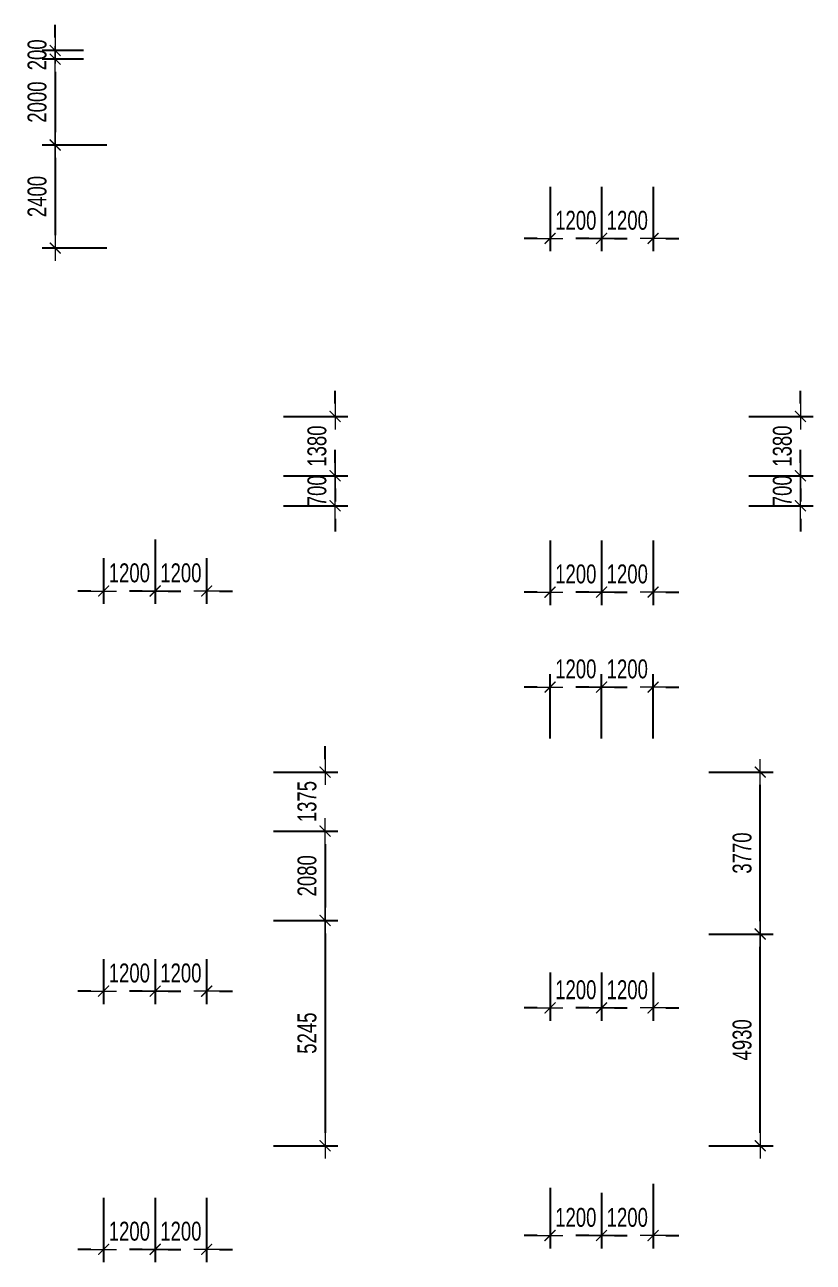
# Model space of a CAD drawing. Header units: millimetres. Extents: x -270655 to 676466, y -1281 to 105022.
# Drawn here: x 158112 to 176482, y 53288 to 82100 of the extents above; entities that cross this region are included whole.
import ezdxf

# ---------------------------------------------------------------- set-up
doc = ezdxf.new("R2010")
doc.units = ezdxf.units.MM
doc.layers.get('Defpoints').update_dxf_attribs({"color": 151, "lineweight": 9})
doc.layers.add('NDC_S_DIM', color=1, linetype='Continuous', lineweight=15)
doc.styles.add('NDC_DIM', font='', dxfattribs={"width": 0.75})
doc.styles.get('NDC_DIM').set_extended_font_data('Dotum')
doc.dimstyles.new('NDC_dim_200', dxfattribs={"dimscale": 200, "dimtxt": 2.2, "dimasz": 1.5, "dimexe": 1.5, "dimexo": 2.5, "dimgap": 1, "dimtad": 1, "dimdec": 0, "dimzin": 0, "dimdsep": 46, "dimtxsty": 'NDC_DIM', "dimblk": 'DIMMARK', "dimcen": 0.09, "dimdle": 1.2, "dimclrd": 1, "dimclre": 1, "dimclrt": 3, "dimadec": 0, "dimazin": 0, "dimtfac": 1, "dimtdec": 0, "dimtix": 1, "dimtofl": 0, "dimtmove": 0, "dimatfit": 3, "dimfxl": 6, "dimfxlon": 1, "dimtolj": 1, "dimtzin": 0, "dimarcsym": 0})

# ---------------------------------------------------------------- blocks, each defined once
blk = doc.blocks.new('DIMMARK')
at = {"layer": 'NDC_S_DIM', "color": 1}
blk.add_line((-1.5, 0), (1, 0), dxfattribs=at)
at = {"layer": 'NDC_S_DIM', "color": 2, "const_width": 0.1}
blk.add_lwpolyline([(-0.424, -0.424), (0.424, 0.424)], dxfattribs=at)
blk = doc.blocks.new('*D229')
at = {"layer": 'Defpoints', "color": 0, "transparency": 16777216}
for p in [(161000, 64700), (165110, 64700), (161000, 63325)]:
    blk.add_point(p, dxfattribs=at)
at = {"layer": 'NDC_S_DIM', "color": 1, "lineweight": -2, "transparency": 16777216}
for p, q in [((165110, 65000), (165110, 65300)), ((163910, 64700), (165410, 64700)), ((163910, 63325), (165410, 63325)), ((165110, 63025), (165110, 62725))]:
    blk.add_line(p, q, dxfattribs=at)
at = {"layer": 'NDC_S_DIM', "color": 1, "lineweight": -2, "transparency": 16777216, "xscale": 300, "yscale": 300, "zscale": 300}
for p, rotation in [((165110, 64700), 270), ((165110, 63325), 90)]:
    blk.add_blockref('DIMMARK', p, dxfattribs=dict(at, rotation=rotation))
at = {"layer": 'NDC_S_DIM', "color": 3, "transparency": 16777216, "insert": (164689, 64013), "char_height": 440, "attachment_point": 5, "rotation": 90, "style": 'NDC_DIM'}
blk.add_mtext('\\A1;1375', dxfattribs=at)
blk = doc.blocks.new('*D230')
at = {"layer": 'Defpoints', "color": 0, "transparency": 16777216}
for p in [(161000, 63325), (162200, 61245), (165110, 61245)]:
    blk.add_point(p, dxfattribs=at)
at = {"layer": 'NDC_S_DIM', "color": 1, "lineweight": -2, "transparency": 16777216}
for p, q in [((163910, 63325), (165410, 63325)), ((165110, 63025), (165110, 61545)), ((163910, 61245), (165410, 61245))]:
    blk.add_line(p, q, dxfattribs=at)
at = {"layer": 'NDC_S_DIM', "color": 1, "lineweight": -2, "transparency": 16777216, "xscale": 300, "yscale": 300, "zscale": 300}
for p, rotation in [((165110, 63325), 90), ((165110, 61245), 270)]:
    blk.add_blockref('DIMMARK', p, dxfattribs=dict(at, rotation=rotation))
at = {"layer": 'NDC_S_DIM', "color": 3, "transparency": 16777216, "insert": (164689, 62285), "char_height": 440, "attachment_point": 5, "rotation": 90, "style": 'NDC_DIM'}
blk.add_mtext('\\A1;2080', dxfattribs=at)
blk = doc.blocks.new('*D222')
at = {"layer": 'Defpoints', "color": 0, "transparency": 16777216}
for p in [(162200, 61245), (161000, 56000), (165110, 56000)]:
    blk.add_point(p, dxfattribs=at)
at = {"layer": 'NDC_S_DIM', "color": 1, "lineweight": -2, "transparency": 16777216}
for p, q in [((163910, 61245), (165410, 61245)), ((165110, 60945), (165110, 56300)), ((163910, 56000), (165410, 56000))]:
    blk.add_line(p, q, dxfattribs=at)
at = {"layer": 'NDC_S_DIM', "color": 1, "lineweight": -2, "transparency": 16777216, "xscale": 300, "yscale": 300, "zscale": 300}
for p, rotation in [((165110, 61245), 90), ((165110, 56000), 270)]:
    blk.add_blockref('DIMMARK', p, dxfattribs=dict(at, rotation=rotation))
at = {"layer": 'NDC_S_DIM', "color": 3, "transparency": 16777216, "insert": (164689, 58622), "char_height": 440, "attachment_point": 5, "rotation": 90, "style": 'NDC_DIM'}
blk.add_mtext('\\A1;5245', dxfattribs=at)
blk = doc.blocks.new('*D223')
at = {"layer": 'Defpoints', "color": 0, "transparency": 16777216}
for p in [(171400, 60930), (175247, 60930), (171550, 56000)]:
    blk.add_point(p, dxfattribs=at)
at = {"layer": 'NDC_S_DIM', "color": 1, "lineweight": -2, "transparency": 16777216}
for p, q in [((174047, 60930), (175547, 60930)), ((175247, 56300), (175247, 60630)), ((174047, 56000), (175547, 56000))]:
    blk.add_line(p, q, dxfattribs=at)
at = {"layer": 'NDC_S_DIM', "color": 1, "lineweight": -2, "transparency": 16777216, "xscale": 300, "yscale": 300, "zscale": 300}
for p, rotation in [((175247, 60930), 90), ((175247, 56000), 270)]:
    blk.add_blockref('DIMMARK', p, dxfattribs=dict(at, rotation=rotation))
at = {"layer": 'NDC_S_DIM', "color": 3, "transparency": 16777216, "insert": (174826, 58465), "char_height": 440, "attachment_point": 5, "rotation": 90, "style": 'NDC_DIM'}
blk.add_mtext('\\A1;4930', dxfattribs=at)
blk = doc.blocks.new('*D224')
at = {"layer": 'Defpoints', "color": 0, "transparency": 16777216}
for p in [(171400, 64700), (175247, 64700), (171400, 60930)]:
    blk.add_point(p, dxfattribs=at)
at = {"layer": 'NDC_S_DIM', "color": 1, "lineweight": -2, "transparency": 16777216}
for p, q in [((174047, 64700), (175547, 64700)), ((175247, 61230), (175247, 64400)), ((174047, 60930), (175547, 60930))]:
    blk.add_line(p, q, dxfattribs=at)
at = {"layer": 'NDC_S_DIM', "color": 1, "lineweight": -2, "transparency": 16777216, "xscale": 300, "yscale": 300, "zscale": 300}
for p, rotation in [((175247, 64700), 90), ((175247, 60930), 270)]:
    blk.add_blockref('DIMMARK', p, dxfattribs=dict(at, rotation=rotation))
at = {"layer": 'NDC_S_DIM', "color": 3, "transparency": 16777216, "insert": (174826, 62815), "char_height": 440, "attachment_point": 5, "rotation": 90, "style": 'NDC_DIM'}
blk.add_mtext('\\A1;3770', dxfattribs=at)
blk = doc.blocks.new('*D576')
at = {"layer": 'Defpoints', "color": 0, "transparency": 16777216}
for p in [(161150, 70808), (159950, 70179), (161150, 68916)]:
    blk.add_point(p, dxfattribs=at)
at = {"layer": 'NDC_S_DIM', "color": 1, "lineweight": -2, "transparency": 16777216}
for p, q in [((161150, 70116), (161150, 68616)), ((159950, 69679), (159950, 68616)), ((159650, 68916), (159350, 68916)), ((161450, 68916), (161750, 68916))]:
    blk.add_line(p, q, dxfattribs=at)
at = {"layer": 'NDC_S_DIM', "color": 1, "lineweight": -2, "transparency": 16777216, "xscale": 300, "yscale": 300, "zscale": 300}
blk.add_blockref('DIMMARK', (159950, 68916), dxfattribs=at)
at = {"layer": 'NDC_S_DIM', "color": 1, "lineweight": -2, "transparency": 16777216, "xscale": 300, "yscale": 300, "zscale": 300, "rotation": 180}
blk.add_blockref('DIMMARK', (161150, 68916), dxfattribs=at)
at = {"layer": 'NDC_S_DIM', "color": 3, "transparency": 16777216, "insert": (160550, 69336), "char_height": 440, "attachment_point": 5, "style": 'NDC_DIM'}
blk.add_mtext('\\A1;1200', dxfattribs=at)
blk = doc.blocks.new('*D577')
at = {"layer": 'Defpoints', "color": 0, "transparency": 16777216}
for p in [(161150, 70808), (162350, 70179), (162350, 68916)]:
    blk.add_point(p, dxfattribs=at)
at = {"layer": 'NDC_S_DIM', "color": 1, "lineweight": -2, "transparency": 16777216}
for p, q in [((161150, 70116), (161150, 68616)), ((162350, 69679), (162350, 68616)), ((160850, 68916), (160550, 68916)), ((162650, 68916), (162950, 68916))]:
    blk.add_line(p, q, dxfattribs=at)
at = {"layer": 'NDC_S_DIM', "color": 1, "lineweight": -2, "transparency": 16777216, "xscale": 300, "yscale": 300, "zscale": 300}
blk.add_blockref('DIMMARK', (161150, 68916), dxfattribs=at)
at = {"layer": 'NDC_S_DIM', "color": 1, "lineweight": -2, "transparency": 16777216, "xscale": 300, "yscale": 300, "zscale": 300, "rotation": 180}
blk.add_blockref('DIMMARK', (162350, 68916), dxfattribs=at)
at = {"layer": 'NDC_S_DIM', "color": 3, "transparency": 16777216, "insert": (161750, 69336), "char_height": 440, "attachment_point": 5, "style": 'NDC_DIM'}
blk.add_mtext('\\A1;1200', dxfattribs=at)
blk = doc.blocks.new('*D578')
at = {"layer": 'Defpoints', "color": 0, "transparency": 16777216}
for p in [(170350, 70783), (171550, 70783), (171550, 68890)]:
    blk.add_point(p, dxfattribs=at)
at = {"layer": 'NDC_S_DIM', "color": 1, "lineweight": -2, "transparency": 16777216}
for p, q in [((170350, 70090), (170350, 68590)), ((171550, 70090), (171550, 68590)), ((170050, 68890), (169750, 68890)), ((171850, 68890), (172150, 68890))]:
    blk.add_line(p, q, dxfattribs=at)
at = {"layer": 'NDC_S_DIM', "color": 1, "lineweight": -2, "transparency": 16777216, "xscale": 300, "yscale": 300, "zscale": 300}
blk.add_blockref('DIMMARK', (170350, 68890), dxfattribs=at)
at = {"layer": 'NDC_S_DIM', "color": 1, "lineweight": -2, "transparency": 16777216, "xscale": 300, "yscale": 300, "zscale": 300, "rotation": 180}
blk.add_blockref('DIMMARK', (171550, 68890), dxfattribs=at)
at = {"layer": 'NDC_S_DIM', "color": 3, "transparency": 16777216, "insert": (170950, 69311), "char_height": 440, "attachment_point": 5, "style": 'NDC_DIM'}
blk.add_mtext('\\A1;1200', dxfattribs=at)
blk = doc.blocks.new('*D579')
at = {"layer": 'Defpoints', "color": 0, "transparency": 16777216}
for p in [(171550, 70783), (172750, 70783), (172750, 68890)]:
    blk.add_point(p, dxfattribs=at)
at = {"layer": 'NDC_S_DIM', "color": 1, "lineweight": -2, "transparency": 16777216}
for p, q in [((171550, 70090), (171550, 68590)), ((172750, 70090), (172750, 68590)), ((171250, 68890), (170950, 68890)), ((173050, 68890), (173350, 68890))]:
    blk.add_line(p, q, dxfattribs=at)
at = {"layer": 'NDC_S_DIM', "color": 1, "lineweight": -2, "transparency": 16777216, "xscale": 300, "yscale": 300, "zscale": 300}
blk.add_blockref('DIMMARK', (171550, 68890), dxfattribs=at)
at = {"layer": 'NDC_S_DIM', "color": 1, "lineweight": -2, "transparency": 16777216, "xscale": 300, "yscale": 300, "zscale": 300, "rotation": 180}
blk.add_blockref('DIMMARK', (172750, 68890), dxfattribs=at)
at = {"layer": 'NDC_S_DIM', "color": 3, "transparency": 16777216, "insert": (172150, 69311), "char_height": 440, "attachment_point": 5, "style": 'NDC_DIM'}
blk.add_mtext('\\A1;1200', dxfattribs=at)
blk = doc.blocks.new('*D582')
at = {"layer": 'Defpoints', "color": 0, "transparency": 16777216}
for p in [(170350, 79017), (171550, 79017), (171550, 77125)]:
    blk.add_point(p, dxfattribs=at)
at = {"layer": 'NDC_S_DIM', "color": 1, "lineweight": -2, "transparency": 16777216}
for p, q in [((170350, 78325), (170350, 76825)), ((171550, 78325), (171550, 76825)), ((170050, 77125), (169750, 77125)), ((171850, 77125), (172150, 77125))]:
    blk.add_line(p, q, dxfattribs=at)
at = {"layer": 'NDC_S_DIM', "color": 1, "lineweight": -2, "transparency": 16777216, "xscale": 300, "yscale": 300, "zscale": 300}
blk.add_blockref('DIMMARK', (170350, 77125), dxfattribs=at)
at = {"layer": 'NDC_S_DIM', "color": 1, "lineweight": -2, "transparency": 16777216, "xscale": 300, "yscale": 300, "zscale": 300, "rotation": 180}
blk.add_blockref('DIMMARK', (171550, 77125), dxfattribs=at)
at = {"layer": 'NDC_S_DIM', "color": 3, "transparency": 16777216, "insert": (170950, 77545), "char_height": 440, "attachment_point": 5, "style": 'NDC_DIM'}
blk.add_mtext('\\A1;1200', dxfattribs=at)
blk = doc.blocks.new('*D583')
at = {"layer": 'Defpoints', "color": 0, "transparency": 16777216}
for p in [(171550, 79017), (172750, 79017), (172750, 77125)]:
    blk.add_point(p, dxfattribs=at)
at = {"layer": 'NDC_S_DIM', "color": 1, "lineweight": -2, "transparency": 16777216}
for p, q in [((171550, 78325), (171550, 76825)), ((172750, 78325), (172750, 76825)), ((171250, 77125), (170950, 77125)), ((173050, 77125), (173350, 77125))]:
    blk.add_line(p, q, dxfattribs=at)
at = {"layer": 'NDC_S_DIM', "color": 1, "lineweight": -2, "transparency": 16777216, "xscale": 300, "yscale": 300, "zscale": 300}
blk.add_blockref('DIMMARK', (171550, 77125), dxfattribs=at)
at = {"layer": 'NDC_S_DIM', "color": 1, "lineweight": -2, "transparency": 16777216, "xscale": 300, "yscale": 300, "zscale": 300, "rotation": 180}
blk.add_blockref('DIMMARK', (172750, 77125), dxfattribs=at)
at = {"layer": 'NDC_S_DIM', "color": 3, "transparency": 16777216, "insert": (172150, 77545), "char_height": 440, "attachment_point": 5, "style": 'NDC_DIM'}
blk.add_mtext('\\A1;1200', dxfattribs=at)
blk = doc.blocks.new('*D594')
at = {"layer": 'Defpoints', "color": 0, "transparency": 16777216}
for p in [(171550, 66679), (170350, 64787), (171550, 64787)]:
    blk.add_point(p, dxfattribs=at)
at = {"layer": 'NDC_S_DIM', "color": 1, "lineweight": -2, "transparency": 16777216}
for p, q in [((170350, 65479), (170350, 66979)), ((171550, 65479), (171550, 66979)), ((170050, 66679), (169750, 66679)), ((171850, 66679), (172150, 66679))]:
    blk.add_line(p, q, dxfattribs=at)
at = {"layer": 'NDC_S_DIM', "color": 1, "lineweight": -2, "transparency": 16777216, "xscale": 300, "yscale": 300, "zscale": 300}
blk.add_blockref('DIMMARK', (170350, 66679), dxfattribs=at)
at = {"layer": 'NDC_S_DIM', "color": 1, "lineweight": -2, "transparency": 16777216, "xscale": 300, "yscale": 300, "zscale": 300, "rotation": 180}
blk.add_blockref('DIMMARK', (171550, 66679), dxfattribs=at)
at = {"layer": 'NDC_S_DIM', "color": 3, "transparency": 16777216, "insert": (170950, 67100), "char_height": 440, "attachment_point": 5, "style": 'NDC_DIM'}
blk.add_mtext('\\A1;1200', dxfattribs=at)
blk = doc.blocks.new('*D595')
at = {"layer": 'Defpoints', "color": 0, "transparency": 16777216}
for p in [(172750, 66679), (171550, 64787), (172750, 64787)]:
    blk.add_point(p, dxfattribs=at)
at = {"layer": 'NDC_S_DIM', "color": 1, "lineweight": -2, "transparency": 16777216}
for p, q in [((171550, 65479), (171550, 66979)), ((172750, 65479), (172750, 66979)), ((171250, 66679), (170950, 66679)), ((173050, 66679), (173350, 66679))]:
    blk.add_line(p, q, dxfattribs=at)
at = {"layer": 'NDC_S_DIM', "color": 1, "lineweight": -2, "transparency": 16777216, "xscale": 300, "yscale": 300, "zscale": 300}
blk.add_blockref('DIMMARK', (171550, 66679), dxfattribs=at)
at = {"layer": 'NDC_S_DIM', "color": 1, "lineweight": -2, "transparency": 16777216, "xscale": 300, "yscale": 300, "zscale": 300, "rotation": 180}
blk.add_blockref('DIMMARK', (172750, 66679), dxfattribs=at)
at = {"layer": 'NDC_S_DIM', "color": 3, "transparency": 16777216, "insert": (172150, 67100), "char_height": 440, "attachment_point": 5, "style": 'NDC_DIM'}
blk.add_mtext('\\A1;1200', dxfattribs=at)
blk = doc.blocks.new('*D710')
at = {"layer": 'Defpoints', "color": 0, "transparency": 16777216}
for p in [(159950, 60846), (161150, 60846), (161150, 59600)]:
    blk.add_point(p, dxfattribs=at)
at = {"layer": 'NDC_S_DIM', "color": 1, "lineweight": -2, "transparency": 16777216}
for p, q in [((159950, 60346), (159950, 59300)), ((161150, 60346), (161150, 59300)), ((159650, 59600), (159350, 59600)), ((161450, 59600), (161750, 59600))]:
    blk.add_line(p, q, dxfattribs=at)
at = {"layer": 'NDC_S_DIM', "color": 1, "lineweight": -2, "transparency": 16777216, "xscale": 300, "yscale": 300, "zscale": 300}
blk.add_blockref('DIMMARK', (159950, 59600), dxfattribs=at)
at = {"layer": 'NDC_S_DIM', "color": 1, "lineweight": -2, "transparency": 16777216, "xscale": 300, "yscale": 300, "zscale": 300, "rotation": 180}
blk.add_blockref('DIMMARK', (161150, 59600), dxfattribs=at)
at = {"layer": 'NDC_S_DIM', "color": 3, "transparency": 16777216, "insert": (160550, 60020), "char_height": 440, "attachment_point": 5, "style": 'NDC_DIM'}
blk.add_mtext('\\A1;1200', dxfattribs=at)
blk = doc.blocks.new('*D711')
at = {"layer": 'Defpoints', "color": 0, "transparency": 16777216}
for p in [(161150, 60846), (162350, 60846), (162350, 59600)]:
    blk.add_point(p, dxfattribs=at)
at = {"layer": 'NDC_S_DIM', "color": 1, "lineweight": -2, "transparency": 16777216}
for p, q in [((161150, 60346), (161150, 59300)), ((162350, 60346), (162350, 59300)), ((160850, 59600), (160550, 59600)), ((162650, 59600), (162950, 59600))]:
    blk.add_line(p, q, dxfattribs=at)
at = {"layer": 'NDC_S_DIM', "color": 1, "lineweight": -2, "transparency": 16777216, "xscale": 300, "yscale": 300, "zscale": 300}
blk.add_blockref('DIMMARK', (161150, 59600), dxfattribs=at)
at = {"layer": 'NDC_S_DIM', "color": 1, "lineweight": -2, "transparency": 16777216, "xscale": 300, "yscale": 300, "zscale": 300, "rotation": 180}
blk.add_blockref('DIMMARK', (162350, 59600), dxfattribs=at)
at = {"layer": 'NDC_S_DIM', "color": 3, "transparency": 16777216, "insert": (161750, 60020), "char_height": 440, "attachment_point": 5, "style": 'NDC_DIM'}
blk.add_mtext('\\A1;1200', dxfattribs=at)
blk = doc.blocks.new('*D712')
at = {"layer": 'Defpoints', "color": 0, "transparency": 16777216}
for p in [(170350, 55523), (171550, 55403), (170350, 53910)]:
    blk.add_point(p, dxfattribs=at)
at = {"layer": 'NDC_S_DIM', "color": 1, "lineweight": -2, "transparency": 16777216}
for p, q in [((170350, 55023), (170350, 53610)), ((171550, 54903), (171550, 53610)), ((170050, 53910), (169750, 53910)), ((171850, 53910), (172150, 53910))]:
    blk.add_line(p, q, dxfattribs=at)
at = {"layer": 'NDC_S_DIM', "color": 1, "lineweight": -2, "transparency": 16777216, "xscale": 300, "yscale": 300, "zscale": 300}
blk.add_blockref('DIMMARK', (170350, 53910), dxfattribs=at)
at = {"layer": 'NDC_S_DIM', "color": 1, "lineweight": -2, "transparency": 16777216, "xscale": 300, "yscale": 300, "zscale": 300, "rotation": 180}
blk.add_blockref('DIMMARK', (171550, 53910), dxfattribs=at)
at = {"layer": 'NDC_S_DIM', "color": 3, "transparency": 16777216, "insert": (170950, 54330), "char_height": 440, "attachment_point": 5, "style": 'NDC_DIM'}
blk.add_mtext('\\A1;1200', dxfattribs=at)
blk = doc.blocks.new('*D713')
at = {"layer": 'Defpoints', "color": 0, "transparency": 16777216}
for p in [(170350, 60533), (171550, 60533), (171550, 59209)]:
    blk.add_point(p, dxfattribs=at)
at = {"layer": 'NDC_S_DIM', "color": 1, "lineweight": -2, "transparency": 16777216}
for p, q in [((170350, 60033), (170350, 58909)), ((171550, 60033), (171550, 58909)), ((170050, 59209), (169750, 59209)), ((171850, 59209), (172150, 59209))]:
    blk.add_line(p, q, dxfattribs=at)
at = {"layer": 'NDC_S_DIM', "color": 1, "lineweight": -2, "transparency": 16777216, "xscale": 300, "yscale": 300, "zscale": 300}
blk.add_blockref('DIMMARK', (170350, 59209), dxfattribs=at)
at = {"layer": 'NDC_S_DIM', "color": 1, "lineweight": -2, "transparency": 16777216, "xscale": 300, "yscale": 300, "zscale": 300, "rotation": 180}
blk.add_blockref('DIMMARK', (171550, 59209), dxfattribs=at)
at = {"layer": 'NDC_S_DIM', "color": 3, "transparency": 16777216, "insert": (170950, 59629), "char_height": 440, "attachment_point": 5, "style": 'NDC_DIM'}
blk.add_mtext('\\A1;1200', dxfattribs=at)
blk = doc.blocks.new('*D714')
at = {"layer": 'Defpoints', "color": 0, "transparency": 16777216}
for p in [(171550, 60533), (172750, 60533), (172750, 59209)]:
    blk.add_point(p, dxfattribs=at)
at = {"layer": 'NDC_S_DIM', "color": 1, "lineweight": -2, "transparency": 16777216}
for p, q in [((171550, 60033), (171550, 58909)), ((172750, 60033), (172750, 58909)), ((171250, 59209), (170950, 59209)), ((173050, 59209), (173350, 59209))]:
    blk.add_line(p, q, dxfattribs=at)
at = {"layer": 'NDC_S_DIM', "color": 1, "lineweight": -2, "transparency": 16777216, "xscale": 300, "yscale": 300, "zscale": 300}
blk.add_blockref('DIMMARK', (171550, 59209), dxfattribs=at)
at = {"layer": 'NDC_S_DIM', "color": 1, "lineweight": -2, "transparency": 16777216, "xscale": 300, "yscale": 300, "zscale": 300, "rotation": 180}
blk.add_blockref('DIMMARK', (172750, 59209), dxfattribs=at)
at = {"layer": 'NDC_S_DIM', "color": 3, "transparency": 16777216, "insert": (172150, 59629), "char_height": 440, "attachment_point": 5, "style": 'NDC_DIM'}
blk.add_mtext('\\A1;1200', dxfattribs=at)
blk = doc.blocks.new('*D724')
at = {"layer": 'Defpoints', "color": 0, "transparency": 16777216}
for p in [(172546, 71600), (176182, 71600), (172750, 70900)]:
    blk.add_point(p, dxfattribs=at)
at = {"layer": 'NDC_S_DIM', "color": 1, "lineweight": -2, "transparency": 16777216}
for p, q in [((176182, 71900), (176182, 72200)), ((174982, 71600), (176482, 71600)), ((174982, 70900), (176482, 70900)), ((176182, 70600), (176182, 70300))]:
    blk.add_line(p, q, dxfattribs=at)
at = {"layer": 'NDC_S_DIM', "color": 1, "lineweight": -2, "transparency": 16777216, "xscale": 300, "yscale": 300, "zscale": 300}
for p, rotation in [((176182, 71600), 270), ((176182, 70900), 90)]:
    blk.add_blockref('DIMMARK', p, dxfattribs=dict(at, rotation=rotation))
at = {"layer": 'NDC_S_DIM', "color": 3, "transparency": 16777216, "insert": (175762, 71250), "char_height": 440, "attachment_point": 5, "rotation": 90, "style": 'NDC_DIM'}
blk.add_mtext('\\A1;700', dxfattribs=at)
blk = doc.blocks.new('*D725')
at = {"layer": 'Defpoints', "color": 0, "transparency": 16777216}
for p in [(171720, 72980), (176182, 72980), (172546, 71600)]:
    blk.add_point(p, dxfattribs=at)
at = {"layer": 'NDC_S_DIM', "color": 1, "lineweight": -2, "transparency": 16777216}
for p, q in [((176182, 73280), (176182, 73580)), ((174982, 72980), (176482, 72980)), ((174982, 71600), (176482, 71600)), ((176182, 71300), (176182, 71000))]:
    blk.add_line(p, q, dxfattribs=at)
at = {"layer": 'NDC_S_DIM', "color": 1, "lineweight": -2, "transparency": 16777216, "xscale": 300, "yscale": 300, "zscale": 300}
for p, rotation in [((176182, 72980), 270), ((176182, 71600), 90)]:
    blk.add_blockref('DIMMARK', p, dxfattribs=dict(at, rotation=rotation))
at = {"layer": 'NDC_S_DIM', "color": 3, "transparency": 16777216, "insert": (175762, 72290), "char_height": 440, "attachment_point": 5, "rotation": 90, "style": 'NDC_DIM'}
blk.add_mtext('\\A1;1380', dxfattribs=at)
blk = doc.blocks.new('*D726')
at = {"layer": 'Defpoints', "color": 0, "transparency": 16777216}
for p in [(162237, 71600), (165342, 71600), (162350, 70900)]:
    blk.add_point(p, dxfattribs=at)
at = {"layer": 'NDC_S_DIM', "color": 1, "lineweight": -2, "transparency": 16777216}
for p, q in [((165342, 71900), (165342, 72200)), ((164142, 71600), (165642, 71600)), ((164142, 70900), (165642, 70900)), ((165342, 70600), (165342, 70300))]:
    blk.add_line(p, q, dxfattribs=at)
at = {"layer": 'NDC_S_DIM', "color": 1, "lineweight": -2, "transparency": 16777216, "xscale": 300, "yscale": 300, "zscale": 300}
for p, rotation in [((165342, 71600), 270), ((165342, 70900), 90)]:
    blk.add_blockref('DIMMARK', p, dxfattribs=dict(at, rotation=rotation))
at = {"layer": 'NDC_S_DIM', "color": 3, "transparency": 16777216, "insert": (164921, 71250), "char_height": 440, "attachment_point": 5, "rotation": 90, "style": 'NDC_DIM'}
blk.add_mtext('\\A1;700', dxfattribs=at)
blk = doc.blocks.new('*D727')
at = {"layer": 'Defpoints', "color": 0, "transparency": 16777216}
for p in [(161550, 72980), (165342, 72980), (162237, 71600)]:
    blk.add_point(p, dxfattribs=at)
at = {"layer": 'NDC_S_DIM', "color": 1, "lineweight": -2, "transparency": 16777216}
for p, q in [((165342, 73280), (165342, 73580)), ((164142, 72980), (165642, 72980)), ((164142, 71600), (165642, 71600)), ((165342, 71300), (165342, 71000))]:
    blk.add_line(p, q, dxfattribs=at)
at = {"layer": 'NDC_S_DIM', "color": 1, "lineweight": -2, "transparency": 16777216, "xscale": 300, "yscale": 300, "zscale": 300}
for p, rotation in [((165342, 72980), 270), ((165342, 71600), 90)]:
    blk.add_blockref('DIMMARK', p, dxfattribs=dict(at, rotation=rotation))
at = {"layer": 'NDC_S_DIM', "color": 3, "transparency": 16777216, "insert": (164921, 72290), "char_height": 440, "attachment_point": 5, "rotation": 90, "style": 'NDC_DIM'}
blk.add_mtext('\\A1;1380', dxfattribs=at)
blk = doc.blocks.new('*D738')
at = {"layer": 'Defpoints', "color": 0, "transparency": 16777216}
for p in [(172750, 55803), (171550, 55113), (171550, 53910)]:
    blk.add_point(p, dxfattribs=at)
at = {"layer": 'NDC_S_DIM', "color": 1, "lineweight": -2, "transparency": 16777216}
for p, q in [((172750, 55110), (172750, 53610)), ((171550, 54613), (171550, 53610)), ((171250, 53910), (170950, 53910)), ((173050, 53910), (173350, 53910))]:
    blk.add_line(p, q, dxfattribs=at)
at = {"layer": 'NDC_S_DIM', "color": 1, "lineweight": -2, "transparency": 16777216, "xscale": 300, "yscale": 300, "zscale": 300}
blk.add_blockref('DIMMARK', (171550, 53910), dxfattribs=at)
at = {"layer": 'NDC_S_DIM', "color": 1, "lineweight": -2, "transparency": 16777216, "xscale": 300, "yscale": 300, "zscale": 300, "rotation": 180}
blk.add_blockref('DIMMARK', (172750, 53910), dxfattribs=at)
at = {"layer": 'NDC_S_DIM', "color": 3, "transparency": 16777216, "insert": (172150, 54330), "char_height": 440, "attachment_point": 5, "style": 'NDC_DIM'}
blk.add_mtext('\\A1;1200', dxfattribs=at)
blk = doc.blocks.new('*D739')
at = {"layer": 'Defpoints', "color": 0, "transparency": 16777216}
for p in [(159950, 56000), (161150, 56000), (161150, 53588)]:
    blk.add_point(p, dxfattribs=at)
at = {"layer": 'NDC_S_DIM', "color": 1, "lineweight": -2, "transparency": 16777216}
for p, q in [((159950, 54788), (159950, 53288)), ((161150, 54788), (161150, 53288)), ((159650, 53588), (159350, 53588)), ((161450, 53588), (161750, 53588))]:
    blk.add_line(p, q, dxfattribs=at)
at = {"layer": 'NDC_S_DIM', "color": 1, "lineweight": -2, "transparency": 16777216, "xscale": 300, "yscale": 300, "zscale": 300}
blk.add_blockref('DIMMARK', (159950, 53588), dxfattribs=at)
at = {"layer": 'NDC_S_DIM', "color": 1, "lineweight": -2, "transparency": 16777216, "xscale": 300, "yscale": 300, "zscale": 300, "rotation": 180}
blk.add_blockref('DIMMARK', (161150, 53588), dxfattribs=at)
at = {"layer": 'NDC_S_DIM', "color": 3, "transparency": 16777216, "insert": (160550, 54008), "char_height": 440, "attachment_point": 5, "style": 'NDC_DIM'}
blk.add_mtext('\\A1;1200', dxfattribs=at)
blk = doc.blocks.new('*D740')
at = {"layer": 'Defpoints', "color": 0, "transparency": 16777216}
for p in [(161150, 56000), (162350, 55925), (162350, 53588)]:
    blk.add_point(p, dxfattribs=at)
at = {"layer": 'NDC_S_DIM', "color": 1, "lineweight": -2, "transparency": 16777216}
for p, q in [((161150, 54788), (161150, 53288)), ((162350, 54788), (162350, 53288)), ((160850, 53588), (160550, 53588)), ((162650, 53588), (162950, 53588))]:
    blk.add_line(p, q, dxfattribs=at)
at = {"layer": 'NDC_S_DIM', "color": 1, "lineweight": -2, "transparency": 16777216, "xscale": 300, "yscale": 300, "zscale": 300}
blk.add_blockref('DIMMARK', (161150, 53588), dxfattribs=at)
at = {"layer": 'NDC_S_DIM', "color": 1, "lineweight": -2, "transparency": 16777216, "xscale": 300, "yscale": 300, "zscale": 300, "rotation": 180}
blk.add_blockref('DIMMARK', (162350, 53588), dxfattribs=at)
at = {"layer": 'NDC_S_DIM', "color": 3, "transparency": 16777216, "insert": (161750, 54008), "char_height": 440, "attachment_point": 5, "style": 'NDC_DIM'}
blk.add_mtext('\\A1;1200', dxfattribs=at)
blk = doc.blocks.new('*D833')
at = {"layer": 'Defpoints', "color": 0, "transparency": 16777216}
for p in [(158822, 81300), (159984, 81500), (159984, 81300)]:
    blk.add_point(p, dxfattribs=at)
at = {"layer": 'NDC_S_DIM', "color": 1, "lineweight": -2, "transparency": 16777216}
for p, q in [((158822, 81800), (158822, 82100)), ((159484, 81500), (158522, 81500)), ((159484, 81300), (158522, 81300)), ((158822, 81000), (158822, 80700))]:
    blk.add_line(p, q, dxfattribs=at)
at = {"layer": 'NDC_S_DIM', "color": 1, "lineweight": -2, "transparency": 16777216, "xscale": 300, "yscale": 300, "zscale": 300}
for p, rotation in [((158822, 81500), 270), ((158822, 81300), 90)]:
    blk.add_blockref('DIMMARK', p, dxfattribs=dict(at, rotation=rotation))
at = {"layer": 'NDC_S_DIM', "color": 3, "transparency": 16777216, "insert": (158401, 81400), "char_height": 440, "attachment_point": 5, "rotation": 90, "style": 'NDC_DIM'}
blk.add_mtext('\\A1;200', dxfattribs=at)
blk = doc.blocks.new('*D834')
at = {"layer": 'Defpoints', "color": 0, "transparency": 16777216}
for p in [(159984, 81300), (158822, 79300), (160607, 79300)]:
    blk.add_point(p, dxfattribs=at)
at = {"layer": 'NDC_S_DIM', "color": 1, "lineweight": -2, "transparency": 16777216}
for p, q in [((159484, 81300), (158522, 81300)), ((158822, 81000), (158822, 79600)), ((160022, 79300), (158522, 79300))]:
    blk.add_line(p, q, dxfattribs=at)
at = {"layer": 'NDC_S_DIM', "color": 1, "lineweight": -2, "transparency": 16777216, "xscale": 300, "yscale": 300, "zscale": 300}
for p, rotation in [((158822, 81300), 90), ((158822, 79300), 270)]:
    blk.add_blockref('DIMMARK', p, dxfattribs=dict(at, rotation=rotation))
at = {"layer": 'NDC_S_DIM', "color": 3, "transparency": 16777216, "insert": (158401, 80300), "char_height": 440, "attachment_point": 5, "rotation": 90, "style": 'NDC_DIM'}
blk.add_mtext('\\A1;2000', dxfattribs=at)
blk = doc.blocks.new('*D835')
at = {"layer": 'Defpoints', "color": 0, "transparency": 16777216}
for p in [(160607, 79300), (158822, 76900), (160607, 76900)]:
    blk.add_point(p, dxfattribs=at)
at = {"layer": 'NDC_S_DIM', "color": 1, "lineweight": -2, "transparency": 16777216}
for p, q in [((160022, 79300), (158522, 79300)), ((158822, 79000), (158822, 77200)), ((160022, 76900), (158522, 76900))]:
    blk.add_line(p, q, dxfattribs=at)
at = {"layer": 'NDC_S_DIM', "color": 1, "lineweight": -2, "transparency": 16777216, "xscale": 300, "yscale": 300, "zscale": 300}
for p, rotation in [((158822, 79300), 90), ((158822, 76900), 270)]:
    blk.add_blockref('DIMMARK', p, dxfattribs=dict(at, rotation=rotation))
at = {"layer": 'NDC_S_DIM', "color": 3, "transparency": 16777216, "insert": (158401, 78100), "char_height": 440, "attachment_point": 5, "rotation": 90, "style": 'NDC_DIM'}
blk.add_mtext('\\A1;2400', dxfattribs=at)

msp = doc.modelspace()

# ---------------------------------------------------------------- dimensions: what is measured, and where the dimension line sits
at = {"layer": 'NDC_S_DIM'}
for base, p1, p2, picture, middle in [((158821.5, 81300), (159983.7, 81500), (159983.7, 81300), '*D833', (158401.2, 81400)), ((158821.5, 79300), (159983.7, 81300), (160606.6, 79300), '*D834', (158401.2, 80300)), ((158821.5, 76900), (160606.6, 79300), (160606.6, 76900), '*D835', (158401.2, 78100)), ((165341.7, 72979.6), (162236.6, 71600), (161550, 72979.6), '*D727', (164921.4, 72289.8)), ((176182.1, 72979.6), (172546.4, 71600), (171720.1, 72979.6), '*D725', (175761.8, 72289.8)), ((165341.7, 71600), (162350, 70900.2), (162236.6, 71600), '*D726', (164921.4, 71250.1)), ((176182.1, 71600), (172750, 70900.2), (172546.4, 71600), '*D724', (175761.8, 71250.1)), ((165109.6, 64700), (161000, 63325), (161000, 64700), '*D229', (164689.3, 64012.5))]:
    dim = msp.add_linear_dim(base=base, p1=p1, p2=p2, angle=90, dimstyle='NDC_dim_200', dxfattribs=at)
    dim.commit()
    dim.dimension.update_dxf_attribs({"geometry": picture, "text_midpoint": middle})
for base, p1, p2, picture, middle in [((171550, 77124.6), (170350, 79017.4), (171550, 79017.4), '*D582', (170950, 77544.9)), ((172750, 77124.6), (171550, 79017.4), (172750, 79017.4), '*D583', (172150, 77544.9)), ((161150, 68915.5), (159950, 70179), (161150, 70808.3), '*D576', (160550, 69335.8)), ((162350, 68915.5), (161150, 70808.3), (162350, 70179), '*D577', (161750, 69335.8)), ((171550, 68890.2), (170350, 70783), (171550, 70783), '*D578', (170950, 69310.5)), ((172750, 68890.2), (171550, 70783), (172750, 70783), '*D579', (172150, 69310.5)), ((171550, 66679.4), (170350, 64786.6), (171550, 64786.6), '*D594', (170950, 67099.7)), ((172750, 66679.4), (171550, 64786.6), (172750, 64786.6), '*D595', (172150, 67099.7)), ((161150, 59600), (159950, 60845.6), (161150, 60845.6), '*D710', (160550, 60020.3)), ((162350, 59600), (161150, 60845.6), (162350, 60845.6), '*D711', (161750, 60020.3)), ((171550, 59209), (170350, 60533.2), (171550, 60533.2), '*D713', (170950, 59629.3)), ((172750, 59209), (171550, 60533.2), (172750, 60533.2), '*D714', (172150, 59629.3)), ((161150, 53587.6), (159950, 56000), (161150, 56000), '*D739', (160550, 54007.9)), ((171550, 53910), (172750, 55803), (171550, 55112.8), '*D738', (172150, 54330.3)), ((170350, 53910), (171550, 55403), (170350, 55523), '*D712', (170950, 54330.3))]:
    dim = msp.add_linear_dim(base=base, p1=p1, p2=p2, dimstyle='NDC_dim_200', dxfattribs=at)
    dim.commit()
    dim.dimension.update_dxf_attribs({"geometry": picture, "text_midpoint": middle})
for base, p1, p2, picture, middle in [((175246.5, 64700), (171400, 60930.2), (171400, 64700), '*D224', (174826.2, 62815.1)), ((165109.6, 61244.6), (161000, 63325), (162200, 61244.6), '*D230', (164689.3, 62284.8)), ((165109.6, 56000), (162200, 61244.6), (161000, 56000), '*D222', (164689.3, 58622.3)), ((175246.5, 60930.2), (171550, 56000), (171400, 60930.2), '*D223', (174826.2, 58465.1))]:
    dim = msp.add_linear_dim(base=base, p1=p1, p2=p2, angle=90, dimstyle='NDC_dim_200', override={"dimtmove": 1}, dxfattribs=at)
    dim.commit()
    dim.dimension.update_dxf_attribs({"geometry": picture, "text_midpoint": middle})
dim = msp.add_linear_dim(base=(162350, 53587.6), p1=(161150, 56000), p2=(162350, 55925.2), dimstyle='NDC_dim_200', override={"dimtmove": 1}, dxfattribs=at)
dim.commit()
dim.dimension.update_dxf_attribs({"geometry": '*D740', "text_midpoint": (161750, 54007.9)})

doc.saveas('drawing.dxf')
